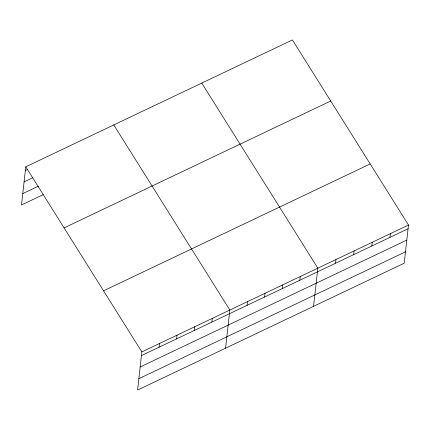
<?xml version="1.0" encoding="UTF-8"?>
<svg xmlns="http://www.w3.org/2000/svg" width="430" height="430" viewBox="0 0 430 430"><rect width="100%" height="100%" fill="white"/><g stroke="black" fill="none" stroke-linecap="round" stroke-linejoin="round"><path stroke-width="0.64" d="M25.779 166.808L141.857 351.901L137.578 390.058L404.221 263.192L408.5 225.03L292.421 39.942L25.779 166.808L21.5 204.97L43.204 194.645M159.041 347.236L159.455 343.527M176.639 338.862L177.052 335.153M194.236 330.487L194.65 326.779M211.834 322.113L212.253 318.404M225.567 348.192L229.851 310.035L113.773 124.942M247.03 305.37L247.449 301.661M264.633 296.996L265.047 293.287M282.231 288.621L282.644 284.913M299.828 280.247L300.242 276.538M313.561 306.327L317.84 268.164L201.767 83.076M335.556 263.246L335.975 259.537M353.691 254.619L354.105 250.91M371.821 245.992L372.235 242.283M389.951 237.365L390.37 233.657M25.365 170.517L27.713 169.404M24.091 181.885L32.89 177.703M22.774 193.602L38.614 186.066M64.086 227.889L330.729 101.018M103.555 290.82L370.192 163.948M141.857 351.901L408.5 225.03M141.443 355.61L408.086 228.738M140.164 366.978L406.807 240.107M138.852 378.69L405.495 251.824"/></g></svg>
